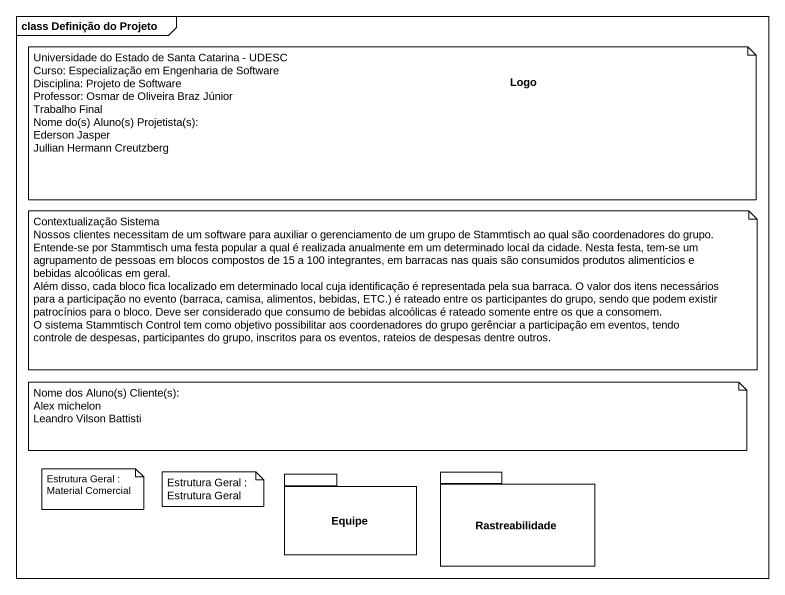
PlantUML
@startuml
mainframe class Definição do Projeto
rectangle Logo
package Equipe {
}
package Rastreabilidade {
}
note as N1
  Universidade do Estado de Santa Catarina - UDESC
  Curso: Especialização em Engenharia de Software
  Disciplina: Projeto de Software
  Professor: Osmar de Oliveira Braz Júnior
  Trabalho Final
  Nome do(s) Aluno(s) Projetista(s):
  Ederson Jasper
  Jullian Hermann Creutzberg
end note
note as N2
  Contextualização Sistema
  Nossos clientes necessitam de um software para auxiliar o gerenciamento de um grupo de Stammtisch ao qual são coordenadores do grupo.
  Entende-se por Stammtisch uma festa popular a qual é realizada anualmente em um determinado local da cidade. Nesta festa, tem-se um agrupamento de pessoas em blocos compostos de 15 a 100 integrantes, em barracas nas quais são consumidos produtos alimentícios e bebidas alcoólicas em geral.
  Além disso, cada bloco fica localizado em determinado local cuja identificação é representada pela sua barraca. O valor dos itens necessários para a participação no evento (barraca, camisa, alimentos, bebidas, ETC.) é rateado entre os participantes do grupo, sendo que podem existir patrocínios para o bloco. Deve ser considerado que consumo de bebidas alcoólicas é rateado somente entre os que a consomem.
  O sistema Stammtisch Control tem como objetivo possibilitar aos coordenadores do grupo gerênciar a participação em eventos, tendo controle de despesas, participantes do grupo, inscritos para os eventos, rateios de despesas dentre outros.
end note
note as N3
  Nome dos Aluno(s) Cliente(s):
  Alex michelon
  Leandro Vilson Battisti
end note
note as N4
  Estrutura Geral : Material Comercial
end note
note as N5
  Estrutura Geral : Estrutura Geral
end note
@enduml
